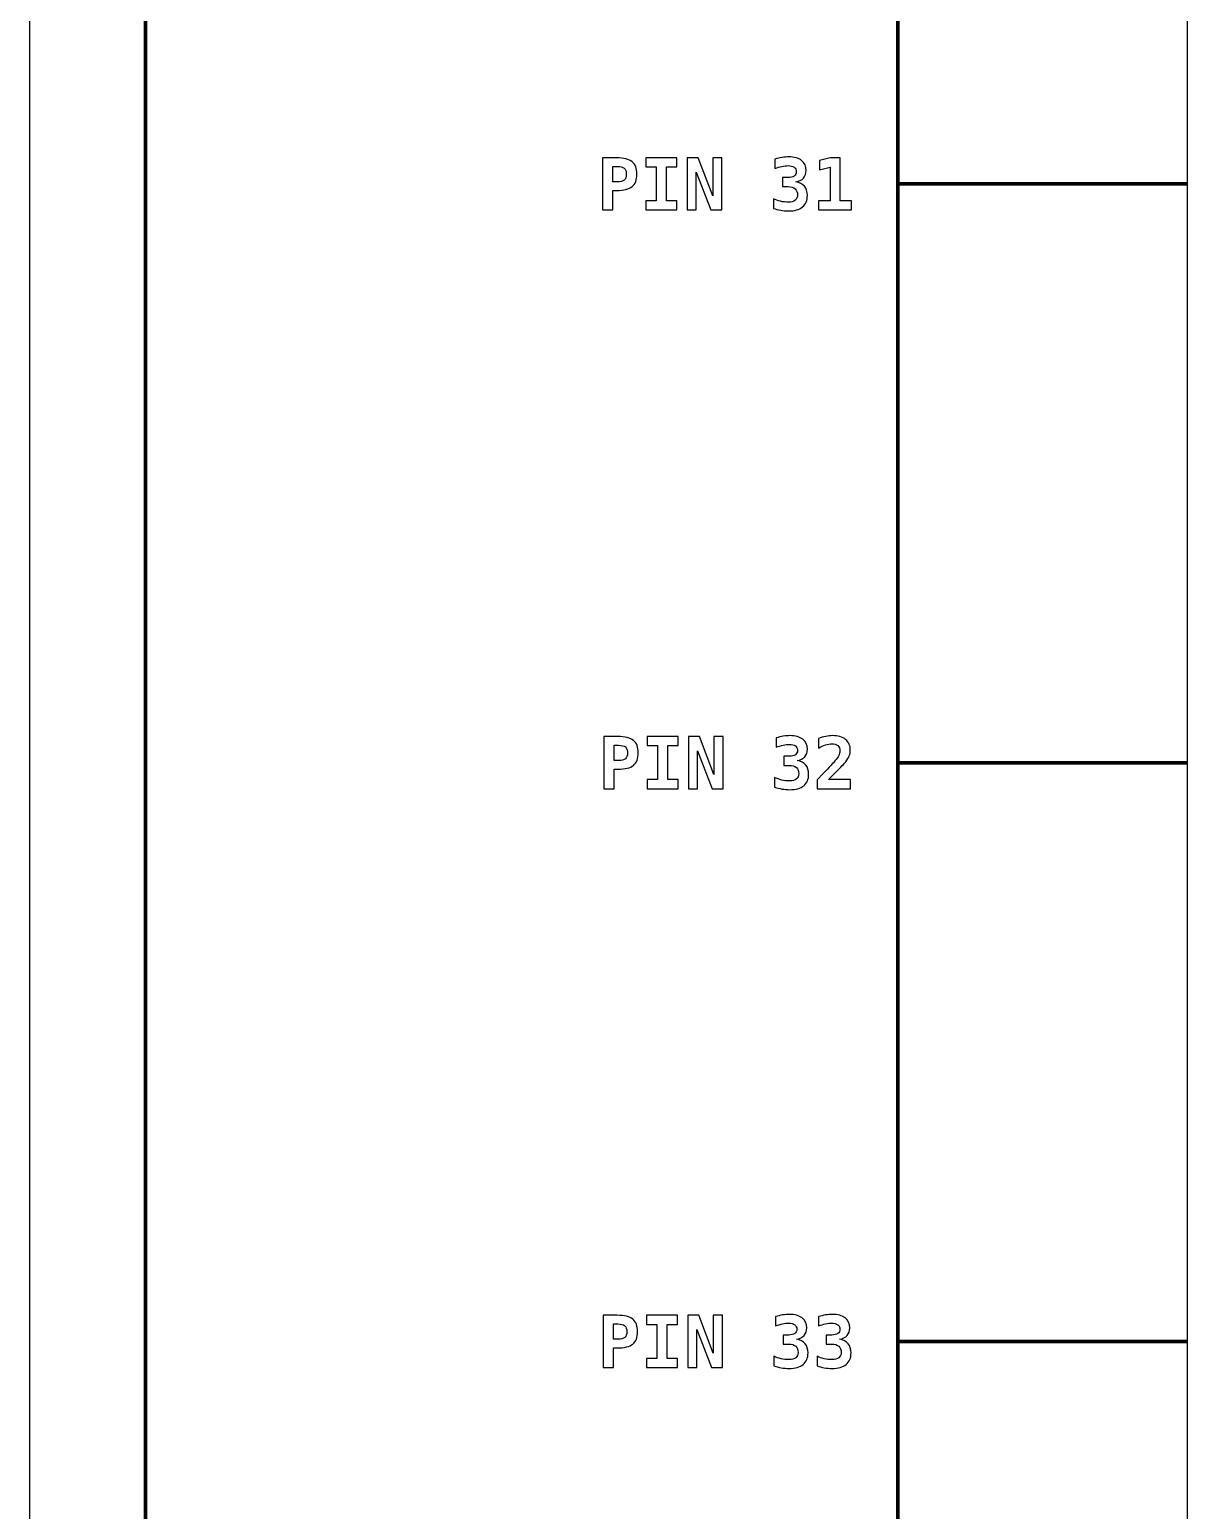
# Model space of a CAD drawing. Header units: centimetres. Extents: x -11.5 to -9.5, y -34.9 to 7.2.
# Drawn here: x -11.5 to -9.5, y -27.142 to -24.583 of the extents above; entities that cross this region are included whole.
import ezdxf

# ---------------------------------------------------------------- set-up
doc = ezdxf.new("R2010")
doc.units = ezdxf.units.CM
doc.header["$MEASUREMENT"] = 0
doc.layers.add('Layer 1', color=7, linetype='Continuous')

msp = doc.modelspace()

# ---------------------------------------------------------------- linework, layer by layer
at = {"layer": 'Layer 1', "color": 7}
msp.add_lwpolyline([(-11.5, -34.85), (-9.5, -34.85), (-9.5, 7.15), (-11.5, 7.15), (-11.5, -34.85)], close=True, dxfattribs=at)
at = {"layer": 'Layer 1', "color": 7, "lineweight": 100}
msp.add_lwpolyline([(-11.3, -34.35), (-10, -34.35), (-10, 5.65), (-11.3, 5.65), (-11.3, -34.35)], close=True, dxfattribs=at)
at = {"layer": 'Layer 1', "color": 250}
for points, knots in [([(-10.51028, -24.80492), (-10.51028, -24.80492), (-10.48585, -24.80492), (-10.48585, -24.80492), (-10.48585, -24.80492), (-10.47344, -24.80492), (-10.46451, -24.80712), (-10.45906, -24.81155), (-10.45906, -24.81155), (-10.4536, -24.81597), (-10.45089, -24.82315), (-10.45089, -24.83307), (-10.45089, -24.83307), (-10.45089, -24.84299), (-10.4536, -24.85017), (-10.45906, -24.8546), (-10.45906, -24.8546), (-10.46451, -24.85902), (-10.47344, -24.86122), (-10.48585, -24.86122), (-10.48585, -24.86122), (-10.48585, -24.86122), (-10.4925, -24.86122), (-10.4925, -24.86122), (-10.4925, -24.86122), (-10.4925, -24.86122), (-10.4925, -24.89493), (-10.4925, -24.89493), (-10.4925, -24.89493), (-10.4925, -24.89493), (-10.51028, -24.89493), (-10.51028, -24.89493), (-10.51028, -24.89493), (-10.51028, -24.89493), (-10.51028, -24.80492), (-10.51028, -24.80492)], [0, 0, 0, 0, 0.1111111, 0.1111111, 0.1111111, 0.1111111, 0.2222222, 0.2222222, 0.2222222, 0.2222222, 0.3333333, 0.3333333, 0.3333333, 0.3333333, 0.4444444, 0.4444444, 0.4444444, 0.4444444, 0.5555556, 0.5555556, 0.5555556, 0.5555556, 0.6666667, 0.6666667, 0.6666667, 0.6666667, 0.7777778, 0.7777778, 0.7777778, 0.7777778, 0.8888889, 0.8888889, 0.8888889, 0.8888889, 1, 1, 1, 1]), ([(-10.43535, -24.8206), (-10.43535, -24.8206), (-10.43535, -24.80492), (-10.43535, -24.80492), (-10.43535, -24.80492), (-10.43535, -24.80492), (-10.38176, -24.80492), (-10.38176, -24.80492), (-10.38176, -24.80492), (-10.38176, -24.80492), (-10.38176, -24.8206), (-10.38176, -24.8206), (-10.38176, -24.8206), (-10.38176, -24.8206), (-10.39967, -24.8206), (-10.39967, -24.8206), (-10.39967, -24.8206), (-10.39967, -24.8206), (-10.39967, -24.87925), (-10.39967, -24.87925), (-10.39967, -24.87925), (-10.39967, -24.87925), (-10.38176, -24.87925), (-10.38176, -24.87925), (-10.38176, -24.87925), (-10.38176, -24.87925), (-10.38176, -24.89493), (-10.38176, -24.89493), (-10.38176, -24.89493), (-10.38176, -24.89493), (-10.43535, -24.89493), (-10.43535, -24.89493), (-10.43535, -24.89493), (-10.43535, -24.89493), (-10.43535, -24.87925), (-10.43535, -24.87925), (-10.43535, -24.87925), (-10.43535, -24.87925), (-10.41745, -24.87925), (-10.41745, -24.87925), (-10.41745, -24.87925), (-10.41745, -24.87925), (-10.41745, -24.8206), (-10.41745, -24.8206), (-10.41745, -24.8206), (-10.41745, -24.8206), (-10.43535, -24.8206), (-10.43535, -24.8206)], [0, 0, 0, 0, 0.0833333, 0.0833333, 0.0833333, 0.0833333, 0.1666667, 0.1666667, 0.1666667, 0.1666667, 0.25, 0.25, 0.25, 0.25, 0.3333333, 0.3333333, 0.3333333, 0.3333333, 0.4166667, 0.4166667, 0.4166667, 0.4166667, 0.5, 0.5, 0.5, 0.5, 0.5833333, 0.5833333, 0.5833333, 0.5833333, 0.6666667, 0.6666667, 0.6666667, 0.6666667, 0.75, 0.75, 0.75, 0.75, 0.8333333, 0.8333333, 0.8333333, 0.8333333, 0.9166667, 0.9166667, 0.9166667, 0.9166667, 1, 1, 1, 1]), ([(-10.36421, -24.80492), (-10.36421, -24.80492), (-10.34509, -24.80492), (-10.34509, -24.80492), (-10.34509, -24.80492), (-10.34509, -24.80492), (-10.32003, -24.87034), (-10.32003, -24.87034), (-10.32003, -24.87034), (-10.32003, -24.87034), (-10.32003, -24.80492), (-10.32003, -24.80492), (-10.32003, -24.80492), (-10.32003, -24.80492), (-10.30435, -24.80492), (-10.30435, -24.80492), (-10.30435, -24.80492), (-10.30435, -24.80492), (-10.30435, -24.89493), (-10.30435, -24.89493), (-10.30435, -24.89493), (-10.30435, -24.89493), (-10.32334, -24.89493), (-10.32334, -24.89493), (-10.32334, -24.89493), (-10.32334, -24.89493), (-10.34853, -24.82951), (-10.34853, -24.82951), (-10.34853, -24.82951), (-10.34853, -24.82951), (-10.34853, -24.89493), (-10.34853, -24.89493), (-10.34853, -24.89493), (-10.34853, -24.89493), (-10.36421, -24.89493), (-10.36421, -24.89493), (-10.36421, -24.89493), (-10.36421, -24.89493), (-10.36421, -24.80492), (-10.36421, -24.80492)], [0, 0, 0, 0, 0.1, 0.1, 0.1, 0.1, 0.2, 0.2, 0.2, 0.2, 0.3, 0.3, 0.3, 0.3, 0.4, 0.4, 0.4, 0.4, 0.5, 0.5, 0.5, 0.5, 0.6, 0.6, 0.6, 0.6, 0.7, 0.7, 0.7, 0.7, 0.8, 0.8, 0.8, 0.8, 0.9, 0.9, 0.9, 0.9, 1, 1, 1, 1]), ([(-10.18964, -24.85466), (-10.18964, -24.85466), (-10.19917, -24.85466), (-10.19917, -24.85466), (-10.19917, -24.85466), (-10.19917, -24.85466), (-10.19917, -24.83898), (-10.19917, -24.83898), (-10.19917, -24.83898), (-10.19917, -24.83898), (-10.18964, -24.83898), (-10.18964, -24.83898), (-10.18964, -24.83898), (-10.18524, -24.83898), (-10.1818, -24.83811), (-10.17937, -24.83636), (-10.17937, -24.83636), (-10.17694, -24.83461), (-10.17573, -24.83215), (-10.17573, -24.82898), (-10.17573, -24.82898), (-10.17573, -24.82564), (-10.17694, -24.82303), (-10.17937, -24.82116), (-10.17937, -24.82116), (-10.1818, -24.81928), (-10.18524, -24.81836), (-10.18964, -24.81836), (-10.18964, -24.81836), (-10.19301, -24.81836), (-10.19664, -24.81879), (-10.20048, -24.81963), (-10.20048, -24.81963), (-10.20435, -24.82048), (-10.20835, -24.82171), (-10.21248, -24.82332), (-10.21248, -24.82332), (-10.21248, -24.82332), (-10.21248, -24.80716), (-10.21248, -24.80716), (-10.21248, -24.80716), (-10.20835, -24.80591), (-10.20427, -24.80496), (-10.20026, -24.80428), (-10.20026, -24.80428), (-10.19623, -24.80362), (-10.19238, -24.80329), (-10.18867, -24.80329), (-10.18867, -24.80329), (-10.17919, -24.80329), (-10.1718, -24.80537), (-10.16651, -24.80951), (-10.16651, -24.80951), (-10.1612, -24.81365), (-10.15855, -24.81935), (-10.15855, -24.82663), (-10.15855, -24.82663), (-10.15855, -24.83196), (-10.16007, -24.83634), (-10.16314, -24.83974), (-10.16314, -24.83974), (-10.16618, -24.84313), (-10.17054, -24.84536), (-10.1762, -24.84639), (-10.1762, -24.84639), (-10.16978, -24.84752), (-10.16486, -24.85009), (-10.16149, -24.85408), (-10.16149, -24.85408), (-10.15811, -24.85807), (-10.15643, -24.86334), (-10.15643, -24.86985), (-10.15643, -24.86985), (-10.15643, -24.87857), (-10.15923, -24.88522), (-10.1648, -24.88981), (-10.1648, -24.88981), (-10.1704, -24.89439), (-10.17851, -24.89668), (-10.18917, -24.89668), (-10.18917, -24.89668), (-10.19369, -24.89668), (-10.19816, -24.89629), (-10.20256, -24.89553), (-10.20256, -24.89553), (-10.20697, -24.89477), (-10.21119, -24.89365), (-10.2152, -24.89221), (-10.2152, -24.89221), (-10.2152, -24.89221), (-10.2152, -24.87569), (-10.2152, -24.87569), (-10.2152, -24.87569), (-10.21141, -24.87758), (-10.20734, -24.87902), (-10.20295, -24.88001), (-10.20295, -24.88001), (-10.19859, -24.881), (-10.19398, -24.88149), (-10.18917, -24.88149), (-10.18917, -24.88149), (-10.18433, -24.88149), (-10.18052, -24.88038), (-10.1777, -24.87814), (-10.1777, -24.87814), (-10.17489, -24.87592), (-10.17349, -24.87291), (-10.17349, -24.86912), (-10.17349, -24.86912), (-10.17349, -24.86452), (-10.17489, -24.86093), (-10.1777, -24.85842), (-10.1777, -24.85842), (-10.18052, -24.85591), (-10.1845, -24.85466), (-10.18964, -24.85466)], [0, 0, 0, 0, 0.0344828, 0.0344828, 0.0344828, 0.0344828, 0.0689655, 0.0689655, 0.0689655, 0.0689655, 0.1034483, 0.1034483, 0.1034483, 0.1034483, 0.137931, 0.137931, 0.137931, 0.137931, 0.1724138, 0.1724138, 0.1724138, 0.1724138, 0.2068966, 0.2068966, 0.2068966, 0.2068966, 0.2413793, 0.2413793, 0.2413793, 0.2413793, 0.2758621, 0.2758621, 0.2758621, 0.2758621, 0.3103448, 0.3103448, 0.3103448, 0.3103448, 0.3448276, 0.3448276, 0.3448276, 0.3448276, 0.3793103, 0.3793103, 0.3793103, 0.3793103, 0.4137931, 0.4137931, 0.4137931, 0.4137931, 0.4482759, 0.4482759, 0.4482759, 0.4482759, 0.4827586, 0.4827586, 0.4827586, 0.4827586, 0.5172414, 0.5172414, 0.5172414, 0.5172414, 0.5517241, 0.5517241, 0.5517241, 0.5517241, 0.5862069, 0.5862069, 0.5862069, 0.5862069, 0.6206897, 0.6206897, 0.6206897, 0.6206897, 0.6551724, 0.6551724, 0.6551724, 0.6551724, 0.6896552, 0.6896552, 0.6896552, 0.6896552, 0.7241379, 0.7241379, 0.7241379, 0.7241379, 0.7586207, 0.7586207, 0.7586207, 0.7586207, 0.7931034, 0.7931034, 0.7931034, 0.7931034, 0.8275862, 0.8275862, 0.8275862, 0.8275862, 0.862069, 0.862069, 0.862069, 0.862069, 0.8965517, 0.8965517, 0.8965517, 0.8965517, 0.9310345, 0.9310345, 0.9310345, 0.9310345, 0.9655172, 0.9655172, 0.9655172, 0.9655172, 1, 1, 1, 1]), ([(-10.13706, -24.87925), (-10.13706, -24.87925), (-10.11716, -24.87925), (-10.11716, -24.87925), (-10.11716, -24.87925), (-10.11716, -24.87925), (-10.11716, -24.82083), (-10.11716, -24.82083), (-10.11716, -24.82083), (-10.11716, -24.82083), (-10.13566, -24.82542), (-10.13566, -24.82542), (-10.13566, -24.82542), (-10.13566, -24.82542), (-10.13566, -24.80939), (-10.13566, -24.80939), (-10.13566, -24.80939), (-10.13566, -24.80939), (-10.11704, -24.80492), (-10.11704, -24.80492), (-10.11704, -24.80492), (-10.11704, -24.80492), (-10.09986, -24.80492), (-10.09986, -24.80492), (-10.09986, -24.80492), (-10.09986, -24.80492), (-10.09986, -24.87925), (-10.09986, -24.87925), (-10.09986, -24.87925), (-10.09986, -24.87925), (-10.07996, -24.87925), (-10.07996, -24.87925), (-10.07996, -24.87925), (-10.07996, -24.87925), (-10.07996, -24.89493), (-10.07996, -24.89493), (-10.07996, -24.89493), (-10.07996, -24.89493), (-10.13706, -24.89493), (-10.13706, -24.89493), (-10.13706, -24.89493), (-10.13706, -24.89493), (-10.13706, -24.87925), (-10.13706, -24.87925)], [0, 0, 0, 0, 0.0909091, 0.0909091, 0.0909091, 0.0909091, 0.1818182, 0.1818182, 0.1818182, 0.1818182, 0.2727273, 0.2727273, 0.2727273, 0.2727273, 0.3636364, 0.3636364, 0.3636364, 0.3636364, 0.4545455, 0.4545455, 0.4545455, 0.4545455, 0.5454545, 0.5454545, 0.5454545, 0.5454545, 0.6363636, 0.6363636, 0.6363636, 0.6363636, 0.7272727, 0.7272727, 0.7272727, 0.7272727, 0.8181818, 0.8181818, 0.8181818, 0.8181818, 0.9090909, 0.9090909, 0.9090909, 0.9090909, 1, 1, 1, 1]), ([(-10.4925, -24.81988), (-10.4925, -24.81988), (-10.4925, -24.84626), (-10.4925, -24.84626), (-10.4925, -24.84626), (-10.4925, -24.84626), (-10.48519, -24.84626), (-10.48519, -24.84626), (-10.48519, -24.84626), (-10.47937, -24.84626), (-10.47527, -24.84527), (-10.47293, -24.84332), (-10.47293, -24.84332), (-10.47056, -24.84134), (-10.46939, -24.83793), (-10.46939, -24.83307), (-10.46939, -24.83307), (-10.46939, -24.82822), (-10.47056, -24.8248), (-10.47293, -24.82282), (-10.47293, -24.82282), (-10.47527, -24.82087), (-10.47937, -24.81988), (-10.48519, -24.81988), (-10.48519, -24.81988), (-10.48519, -24.81988), (-10.4925, -24.81988), (-10.4925, -24.81988)], [0, 0, 0, 0, 0.1428571, 0.1428571, 0.1428571, 0.1428571, 0.2857143, 0.2857143, 0.2857143, 0.2857143, 0.4285714, 0.4285714, 0.4285714, 0.4285714, 0.5714286, 0.5714286, 0.5714286, 0.5714286, 0.7142857, 0.7142857, 0.7142857, 0.7142857, 0.8571429, 0.8571429, 0.8571429, 0.8571429, 1, 1, 1, 1]), ([(-10.5081, -25.80492), (-10.5081, -25.80492), (-10.48367, -25.80492), (-10.48367, -25.80492), (-10.48367, -25.80492), (-10.47126, -25.80492), (-10.46233, -25.80712), (-10.45688, -25.81155), (-10.45688, -25.81155), (-10.45142, -25.81597), (-10.44871, -25.82315), (-10.44871, -25.83307), (-10.44871, -25.83307), (-10.44871, -25.84299), (-10.45142, -25.85017), (-10.45688, -25.8546), (-10.45688, -25.8546), (-10.46233, -25.85902), (-10.47126, -25.86122), (-10.48367, -25.86122), (-10.48367, -25.86122), (-10.48367, -25.86122), (-10.49032, -25.86122), (-10.49032, -25.86122), (-10.49032, -25.86122), (-10.49032, -25.86122), (-10.49032, -25.89493), (-10.49032, -25.89493), (-10.49032, -25.89493), (-10.49032, -25.89493), (-10.5081, -25.89493), (-10.5081, -25.89493), (-10.5081, -25.89493), (-10.5081, -25.89493), (-10.5081, -25.80492), (-10.5081, -25.80492)], [0, 0, 0, 0, 0.1111111, 0.1111111, 0.1111111, 0.1111111, 0.2222222, 0.2222222, 0.2222222, 0.2222222, 0.3333333, 0.3333333, 0.3333333, 0.3333333, 0.4444444, 0.4444444, 0.4444444, 0.4444444, 0.5555556, 0.5555556, 0.5555556, 0.5555556, 0.6666667, 0.6666667, 0.6666667, 0.6666667, 0.7777778, 0.7777778, 0.7777778, 0.7777778, 0.8888889, 0.8888889, 0.8888889, 0.8888889, 1, 1, 1, 1]), ([(-10.43317, -25.8206), (-10.43317, -25.8206), (-10.43317, -25.80492), (-10.43317, -25.80492), (-10.43317, -25.80492), (-10.43317, -25.80492), (-10.37958, -25.80492), (-10.37958, -25.80492), (-10.37958, -25.80492), (-10.37958, -25.80492), (-10.37958, -25.8206), (-10.37958, -25.8206), (-10.37958, -25.8206), (-10.37958, -25.8206), (-10.39749, -25.8206), (-10.39749, -25.8206), (-10.39749, -25.8206), (-10.39749, -25.8206), (-10.39749, -25.87925), (-10.39749, -25.87925), (-10.39749, -25.87925), (-10.39749, -25.87925), (-10.37958, -25.87925), (-10.37958, -25.87925), (-10.37958, -25.87925), (-10.37958, -25.87925), (-10.37958, -25.89493), (-10.37958, -25.89493), (-10.37958, -25.89493), (-10.37958, -25.89493), (-10.43317, -25.89493), (-10.43317, -25.89493), (-10.43317, -25.89493), (-10.43317, -25.89493), (-10.43317, -25.87925), (-10.43317, -25.87925), (-10.43317, -25.87925), (-10.43317, -25.87925), (-10.41527, -25.87925), (-10.41527, -25.87925), (-10.41527, -25.87925), (-10.41527, -25.87925), (-10.41527, -25.8206), (-10.41527, -25.8206), (-10.41527, -25.8206), (-10.41527, -25.8206), (-10.43317, -25.8206), (-10.43317, -25.8206)], [0, 0, 0, 0, 0.0833333, 0.0833333, 0.0833333, 0.0833333, 0.1666667, 0.1666667, 0.1666667, 0.1666667, 0.25, 0.25, 0.25, 0.25, 0.3333333, 0.3333333, 0.3333333, 0.3333333, 0.4166667, 0.4166667, 0.4166667, 0.4166667, 0.5, 0.5, 0.5, 0.5, 0.5833333, 0.5833333, 0.5833333, 0.5833333, 0.6666667, 0.6666667, 0.6666667, 0.6666667, 0.75, 0.75, 0.75, 0.75, 0.8333333, 0.8333333, 0.8333333, 0.8333333, 0.9166667, 0.9166667, 0.9166667, 0.9166667, 1, 1, 1, 1]), ([(-10.36203, -25.80492), (-10.36203, -25.80492), (-10.34291, -25.80492), (-10.34291, -25.80492), (-10.34291, -25.80492), (-10.34291, -25.80492), (-10.31785, -25.87034), (-10.31785, -25.87034), (-10.31785, -25.87034), (-10.31785, -25.87034), (-10.31785, -25.80492), (-10.31785, -25.80492), (-10.31785, -25.80492), (-10.31785, -25.80492), (-10.30217, -25.80492), (-10.30217, -25.80492), (-10.30217, -25.80492), (-10.30217, -25.80492), (-10.30217, -25.89493), (-10.30217, -25.89493), (-10.30217, -25.89493), (-10.30217, -25.89493), (-10.32116, -25.89493), (-10.32116, -25.89493), (-10.32116, -25.89493), (-10.32116, -25.89493), (-10.34635, -25.82951), (-10.34635, -25.82951), (-10.34635, -25.82951), (-10.34635, -25.82951), (-10.34635, -25.89493), (-10.34635, -25.89493), (-10.34635, -25.89493), (-10.34635, -25.89493), (-10.36203, -25.89493), (-10.36203, -25.89493), (-10.36203, -25.89493), (-10.36203, -25.89493), (-10.36203, -25.80492), (-10.36203, -25.80492)], [0, 0, 0, 0, 0.1, 0.1, 0.1, 0.1, 0.2, 0.2, 0.2, 0.2, 0.3, 0.3, 0.3, 0.3, 0.4, 0.4, 0.4, 0.4, 0.5, 0.5, 0.5, 0.5, 0.6, 0.6, 0.6, 0.6, 0.7, 0.7, 0.7, 0.7, 0.8, 0.8, 0.8, 0.8, 0.9, 0.9, 0.9, 0.9, 1, 1, 1, 1]), ([(-10.18746, -25.85466), (-10.18746, -25.85466), (-10.19699, -25.85466), (-10.19699, -25.85466), (-10.19699, -25.85466), (-10.19699, -25.85466), (-10.19699, -25.83898), (-10.19699, -25.83898), (-10.19699, -25.83898), (-10.19699, -25.83898), (-10.18746, -25.83898), (-10.18746, -25.83898), (-10.18746, -25.83898), (-10.18306, -25.83898), (-10.17962, -25.83811), (-10.17719, -25.83636), (-10.17719, -25.83636), (-10.17476, -25.83461), (-10.17355, -25.83215), (-10.17355, -25.82898), (-10.17355, -25.82898), (-10.17355, -25.82564), (-10.17476, -25.82303), (-10.17719, -25.82116), (-10.17719, -25.82116), (-10.17962, -25.81928), (-10.18306, -25.81836), (-10.18746, -25.81836), (-10.18746, -25.81836), (-10.19083, -25.81836), (-10.19446, -25.81879), (-10.1983, -25.81963), (-10.1983, -25.81963), (-10.20217, -25.82048), (-10.20617, -25.82171), (-10.2103, -25.82332), (-10.2103, -25.82332), (-10.2103, -25.82332), (-10.2103, -25.80716), (-10.2103, -25.80716), (-10.2103, -25.80716), (-10.20617, -25.80591), (-10.20209, -25.80496), (-10.19808, -25.80428), (-10.19808, -25.80428), (-10.19405, -25.80362), (-10.1902, -25.80329), (-10.18649, -25.80329), (-10.18649, -25.80329), (-10.17701, -25.80329), (-10.16962, -25.80537), (-10.16433, -25.80951), (-10.16433, -25.80951), (-10.15902, -25.81365), (-10.15637, -25.81935), (-10.15637, -25.82663), (-10.15637, -25.82663), (-10.15637, -25.83196), (-10.15789, -25.83634), (-10.16096, -25.83974), (-10.16096, -25.83974), (-10.164, -25.84313), (-10.16836, -25.84536), (-10.17402, -25.84639), (-10.17402, -25.84639), (-10.1676, -25.84752), (-10.16268, -25.85009), (-10.15931, -25.85408), (-10.15931, -25.85408), (-10.15593, -25.85807), (-10.15425, -25.86334), (-10.15425, -25.86985), (-10.15425, -25.86985), (-10.15425, -25.87857), (-10.15705, -25.88522), (-10.16262, -25.88981), (-10.16262, -25.88981), (-10.16822, -25.89439), (-10.17633, -25.89668), (-10.18699, -25.89668), (-10.18699, -25.89668), (-10.19151, -25.89668), (-10.19598, -25.89629), (-10.20038, -25.89553), (-10.20038, -25.89553), (-10.20479, -25.89477), (-10.20901, -25.89365), (-10.21302, -25.89221), (-10.21302, -25.89221), (-10.21302, -25.89221), (-10.21302, -25.87569), (-10.21302, -25.87569), (-10.21302, -25.87569), (-10.20923, -25.87758), (-10.20516, -25.87902), (-10.20077, -25.88001), (-10.20077, -25.88001), (-10.19641, -25.881), (-10.1918, -25.88149), (-10.18699, -25.88149), (-10.18699, -25.88149), (-10.18215, -25.88149), (-10.17834, -25.88038), (-10.17552, -25.87814), (-10.17552, -25.87814), (-10.17271, -25.87592), (-10.17131, -25.87291), (-10.17131, -25.86912), (-10.17131, -25.86912), (-10.17131, -25.86452), (-10.17271, -25.86093), (-10.17552, -25.85842), (-10.17552, -25.85842), (-10.17834, -25.85591), (-10.18232, -25.85466), (-10.18746, -25.85466)], [0, 0, 0, 0, 0.0344828, 0.0344828, 0.0344828, 0.0344828, 0.0689655, 0.0689655, 0.0689655, 0.0689655, 0.1034483, 0.1034483, 0.1034483, 0.1034483, 0.137931, 0.137931, 0.137931, 0.137931, 0.1724138, 0.1724138, 0.1724138, 0.1724138, 0.2068966, 0.2068966, 0.2068966, 0.2068966, 0.2413793, 0.2413793, 0.2413793, 0.2413793, 0.2758621, 0.2758621, 0.2758621, 0.2758621, 0.3103448, 0.3103448, 0.3103448, 0.3103448, 0.3448276, 0.3448276, 0.3448276, 0.3448276, 0.3793103, 0.3793103, 0.3793103, 0.3793103, 0.4137931, 0.4137931, 0.4137931, 0.4137931, 0.4482759, 0.4482759, 0.4482759, 0.4482759, 0.4827586, 0.4827586, 0.4827586, 0.4827586, 0.5172414, 0.5172414, 0.5172414, 0.5172414, 0.5517241, 0.5517241, 0.5517241, 0.5517241, 0.5862069, 0.5862069, 0.5862069, 0.5862069, 0.6206897, 0.6206897, 0.6206897, 0.6206897, 0.6551724, 0.6551724, 0.6551724, 0.6551724, 0.6896552, 0.6896552, 0.6896552, 0.6896552, 0.7241379, 0.7241379, 0.7241379, 0.7241379, 0.7586207, 0.7586207, 0.7586207, 0.7586207, 0.7931034, 0.7931034, 0.7931034, 0.7931034, 0.8275862, 0.8275862, 0.8275862, 0.8275862, 0.862069, 0.862069, 0.862069, 0.862069, 0.8965517, 0.8965517, 0.8965517, 0.8965517, 0.9310345, 0.9310345, 0.9310345, 0.9310345, 0.9655172, 0.9655172, 0.9655172, 0.9655172, 1, 1, 1, 1]), ([(-10.12006, -25.87925), (-10.12006, -25.87925), (-10.08214, -25.87925), (-10.08214, -25.87925), (-10.08214, -25.87925), (-10.08214, -25.87925), (-10.08214, -25.89493), (-10.08214, -25.89493), (-10.08214, -25.89493), (-10.08214, -25.89493), (-10.13929, -25.89493), (-10.13929, -25.89493), (-10.13929, -25.89493), (-10.13929, -25.89493), (-10.13929, -25.87972), (-10.13929, -25.87972), (-10.13929, -25.87972), (-10.13929, -25.87972), (-10.12963, -25.8695), (-10.12963, -25.8695), (-10.12963, -25.8695), (-10.11819, -25.85731), (-10.11124, -25.84982), (-10.10879, -25.847), (-10.10879, -25.847), (-10.10578, -25.84355), (-10.1036, -25.84048), (-10.10229, -25.8378), (-10.10229, -25.8378), (-10.10095, -25.83513), (-10.10029, -25.8325), (-10.10029, -25.82988), (-10.10029, -25.82988), (-10.10029, -25.82587), (-10.1015, -25.82276), (-10.10393, -25.82058), (-10.10393, -25.82058), (-10.10636, -25.81838), (-10.10982, -25.81729), (-10.11426, -25.81729), (-10.11426, -25.81729), (-10.11745, -25.81729), (-10.12101, -25.81793), (-10.12496, -25.81918), (-10.12496, -25.81918), (-10.12893, -25.82046), (-10.13305, -25.82229), (-10.13735, -25.8247), (-10.13735, -25.8247), (-10.13735, -25.8247), (-10.13735, -25.80811), (-10.13735, -25.80811), (-10.13735, -25.80811), (-10.13305, -25.80655), (-10.12885, -25.80535), (-10.12472, -25.80453), (-10.12472, -25.80453), (-10.1206, -25.80371), (-10.11665, -25.80329), (-10.11288, -25.80329), (-10.11288, -25.80329), (-10.10336, -25.80329), (-10.09586, -25.80552), (-10.09043, -25.80996), (-10.09043, -25.80996), (-10.08498, -25.81439), (-10.08226, -25.82046), (-10.08226, -25.82813), (-10.08226, -25.82813), (-10.08226, -25.83167), (-10.08286, -25.83499), (-10.08403, -25.83807), (-10.08403, -25.83807), (-10.08523, -25.84118), (-10.08726, -25.84462), (-10.09016, -25.84838), (-10.09016, -25.84838), (-10.09228, -25.85112), (-10.09813, -25.85727), (-10.1077, -25.86684), (-10.1077, -25.86684), (-10.11288, -25.87201), (-10.117, -25.87616), (-10.12006, -25.87925)], [0, 0, 0, 0, 0.047619, 0.047619, 0.047619, 0.047619, 0.0952381, 0.0952381, 0.0952381, 0.0952381, 0.1428571, 0.1428571, 0.1428571, 0.1428571, 0.1904762, 0.1904762, 0.1904762, 0.1904762, 0.2380952, 0.2380952, 0.2380952, 0.2380952, 0.2857143, 0.2857143, 0.2857143, 0.2857143, 0.3333333, 0.3333333, 0.3333333, 0.3333333, 0.3809524, 0.3809524, 0.3809524, 0.3809524, 0.4285714, 0.4285714, 0.4285714, 0.4285714, 0.4761905, 0.4761905, 0.4761905, 0.4761905, 0.5238095, 0.5238095, 0.5238095, 0.5238095, 0.5714286, 0.5714286, 0.5714286, 0.5714286, 0.6190476, 0.6190476, 0.6190476, 0.6190476, 0.6666667, 0.6666667, 0.6666667, 0.6666667, 0.7142857, 0.7142857, 0.7142857, 0.7142857, 0.7619048, 0.7619048, 0.7619048, 0.7619048, 0.8095238, 0.8095238, 0.8095238, 0.8095238, 0.8571429, 0.8571429, 0.8571429, 0.8571429, 0.9047619, 0.9047619, 0.9047619, 0.9047619, 0.952381, 0.952381, 0.952381, 0.952381, 1, 1, 1, 1]), ([(-10.49032, -25.81988), (-10.49032, -25.81988), (-10.49032, -25.84626), (-10.49032, -25.84626), (-10.49032, -25.84626), (-10.49032, -25.84626), (-10.48301, -25.84626), (-10.48301, -25.84626), (-10.48301, -25.84626), (-10.47719, -25.84626), (-10.47309, -25.84527), (-10.47075, -25.84332), (-10.47075, -25.84332), (-10.46838, -25.84134), (-10.46721, -25.83793), (-10.46721, -25.83307), (-10.46721, -25.83307), (-10.46721, -25.82822), (-10.46838, -25.8248), (-10.47075, -25.82282), (-10.47075, -25.82282), (-10.47309, -25.82087), (-10.47719, -25.81988), (-10.48301, -25.81988), (-10.48301, -25.81988), (-10.48301, -25.81988), (-10.49032, -25.81988), (-10.49032, -25.81988)], [0, 0, 0, 0, 0.1428571, 0.1428571, 0.1428571, 0.1428571, 0.2857143, 0.2857143, 0.2857143, 0.2857143, 0.4285714, 0.4285714, 0.4285714, 0.4285714, 0.5714286, 0.5714286, 0.5714286, 0.5714286, 0.7142857, 0.7142857, 0.7142857, 0.7142857, 0.8571429, 0.8571429, 0.8571429, 0.8571429, 1, 1, 1, 1]), ([(-10.50921, -26.80492), (-10.50921, -26.80492), (-10.48478, -26.80492), (-10.48478, -26.80492), (-10.48478, -26.80492), (-10.47237, -26.80492), (-10.46344, -26.80712), (-10.45799, -26.81155), (-10.45799, -26.81155), (-10.45253, -26.81597), (-10.44982, -26.82315), (-10.44982, -26.83307), (-10.44982, -26.83307), (-10.44982, -26.84299), (-10.45253, -26.85017), (-10.45799, -26.8546), (-10.45799, -26.8546), (-10.46344, -26.85902), (-10.47237, -26.86122), (-10.48478, -26.86122), (-10.48478, -26.86122), (-10.48478, -26.86122), (-10.49143, -26.86122), (-10.49143, -26.86122), (-10.49143, -26.86122), (-10.49143, -26.86122), (-10.49143, -26.89493), (-10.49143, -26.89493), (-10.49143, -26.89493), (-10.49143, -26.89493), (-10.50921, -26.89493), (-10.50921, -26.89493), (-10.50921, -26.89493), (-10.50921, -26.89493), (-10.50921, -26.80492), (-10.50921, -26.80492)], [0, 0, 0, 0, 0.1111111, 0.1111111, 0.1111111, 0.1111111, 0.2222222, 0.2222222, 0.2222222, 0.2222222, 0.3333333, 0.3333333, 0.3333333, 0.3333333, 0.4444444, 0.4444444, 0.4444444, 0.4444444, 0.5555556, 0.5555556, 0.5555556, 0.5555556, 0.6666667, 0.6666667, 0.6666667, 0.6666667, 0.7777778, 0.7777778, 0.7777778, 0.7777778, 0.8888889, 0.8888889, 0.8888889, 0.8888889, 1, 1, 1, 1]), ([(-10.43428, -26.8206), (-10.43428, -26.8206), (-10.43428, -26.80492), (-10.43428, -26.80492), (-10.43428, -26.80492), (-10.43428, -26.80492), (-10.38069, -26.80492), (-10.38069, -26.80492), (-10.38069, -26.80492), (-10.38069, -26.80492), (-10.38069, -26.8206), (-10.38069, -26.8206), (-10.38069, -26.8206), (-10.38069, -26.8206), (-10.3986, -26.8206), (-10.3986, -26.8206), (-10.3986, -26.8206), (-10.3986, -26.8206), (-10.3986, -26.87925), (-10.3986, -26.87925), (-10.3986, -26.87925), (-10.3986, -26.87925), (-10.38069, -26.87925), (-10.38069, -26.87925), (-10.38069, -26.87925), (-10.38069, -26.87925), (-10.38069, -26.89493), (-10.38069, -26.89493), (-10.38069, -26.89493), (-10.38069, -26.89493), (-10.43428, -26.89493), (-10.43428, -26.89493), (-10.43428, -26.89493), (-10.43428, -26.89493), (-10.43428, -26.87925), (-10.43428, -26.87925), (-10.43428, -26.87925), (-10.43428, -26.87925), (-10.41638, -26.87925), (-10.41638, -26.87925), (-10.41638, -26.87925), (-10.41638, -26.87925), (-10.41638, -26.8206), (-10.41638, -26.8206), (-10.41638, -26.8206), (-10.41638, -26.8206), (-10.43428, -26.8206), (-10.43428, -26.8206)], [0, 0, 0, 0, 0.0833333, 0.0833333, 0.0833333, 0.0833333, 0.1666667, 0.1666667, 0.1666667, 0.1666667, 0.25, 0.25, 0.25, 0.25, 0.3333333, 0.3333333, 0.3333333, 0.3333333, 0.4166667, 0.4166667, 0.4166667, 0.4166667, 0.5, 0.5, 0.5, 0.5, 0.5833333, 0.5833333, 0.5833333, 0.5833333, 0.6666667, 0.6666667, 0.6666667, 0.6666667, 0.75, 0.75, 0.75, 0.75, 0.8333333, 0.8333333, 0.8333333, 0.8333333, 0.9166667, 0.9166667, 0.9166667, 0.9166667, 1, 1, 1, 1]), ([(-10.36314, -26.80492), (-10.36314, -26.80492), (-10.34402, -26.80492), (-10.34402, -26.80492), (-10.34402, -26.80492), (-10.34402, -26.80492), (-10.31896, -26.87034), (-10.31896, -26.87034), (-10.31896, -26.87034), (-10.31896, -26.87034), (-10.31896, -26.80492), (-10.31896, -26.80492), (-10.31896, -26.80492), (-10.31896, -26.80492), (-10.30328, -26.80492), (-10.30328, -26.80492), (-10.30328, -26.80492), (-10.30328, -26.80492), (-10.30328, -26.89493), (-10.30328, -26.89493), (-10.30328, -26.89493), (-10.30328, -26.89493), (-10.32227, -26.89493), (-10.32227, -26.89493), (-10.32227, -26.89493), (-10.32227, -26.89493), (-10.34746, -26.82951), (-10.34746, -26.82951), (-10.34746, -26.82951), (-10.34746, -26.82951), (-10.34746, -26.89493), (-10.34746, -26.89493), (-10.34746, -26.89493), (-10.34746, -26.89493), (-10.36314, -26.89493), (-10.36314, -26.89493), (-10.36314, -26.89493), (-10.36314, -26.89493), (-10.36314, -26.80492), (-10.36314, -26.80492)], [0, 0, 0, 0, 0.1, 0.1, 0.1, 0.1, 0.2, 0.2, 0.2, 0.2, 0.3, 0.3, 0.3, 0.3, 0.4, 0.4, 0.4, 0.4, 0.5, 0.5, 0.5, 0.5, 0.6, 0.6, 0.6, 0.6, 0.7, 0.7, 0.7, 0.7, 0.8, 0.8, 0.8, 0.8, 0.9, 0.9, 0.9, 0.9, 1, 1, 1, 1]), ([(-10.18857, -26.85466), (-10.18857, -26.85466), (-10.1981, -26.85466), (-10.1981, -26.85466), (-10.1981, -26.85466), (-10.1981, -26.85466), (-10.1981, -26.83898), (-10.1981, -26.83898), (-10.1981, -26.83898), (-10.1981, -26.83898), (-10.18857, -26.83898), (-10.18857, -26.83898), (-10.18857, -26.83898), (-10.18417, -26.83898), (-10.18073, -26.83811), (-10.1783, -26.83636), (-10.1783, -26.83636), (-10.17587, -26.83461), (-10.17466, -26.83215), (-10.17466, -26.82898), (-10.17466, -26.82898), (-10.17466, -26.82564), (-10.17587, -26.82303), (-10.1783, -26.82116), (-10.1783, -26.82116), (-10.18073, -26.81928), (-10.18417, -26.81836), (-10.18857, -26.81836), (-10.18857, -26.81836), (-10.19194, -26.81836), (-10.19557, -26.81879), (-10.19941, -26.81963), (-10.19941, -26.81963), (-10.20328, -26.82048), (-10.20728, -26.82171), (-10.21141, -26.82332), (-10.21141, -26.82332), (-10.21141, -26.82332), (-10.21141, -26.80716), (-10.21141, -26.80716), (-10.21141, -26.80716), (-10.20728, -26.80591), (-10.2032, -26.80496), (-10.19919, -26.80428), (-10.19919, -26.80428), (-10.19516, -26.80362), (-10.19131, -26.80329), (-10.1876, -26.80329), (-10.1876, -26.80329), (-10.17812, -26.80329), (-10.17073, -26.80537), (-10.16544, -26.80951), (-10.16544, -26.80951), (-10.16013, -26.81365), (-10.15748, -26.81935), (-10.15748, -26.82663), (-10.15748, -26.82663), (-10.15748, -26.83196), (-10.159, -26.83634), (-10.16207, -26.83974), (-10.16207, -26.83974), (-10.16511, -26.84313), (-10.16947, -26.84536), (-10.17513, -26.84639), (-10.17513, -26.84639), (-10.16871, -26.84752), (-10.16379, -26.85009), (-10.16042, -26.85408), (-10.16042, -26.85408), (-10.15704, -26.85807), (-10.15536, -26.86334), (-10.15536, -26.86985), (-10.15536, -26.86985), (-10.15536, -26.87857), (-10.15816, -26.88522), (-10.16373, -26.88981), (-10.16373, -26.88981), (-10.16933, -26.89439), (-10.17744, -26.89668), (-10.1881, -26.89668), (-10.1881, -26.89668), (-10.19262, -26.89668), (-10.19709, -26.89629), (-10.20149, -26.89553), (-10.20149, -26.89553), (-10.2059, -26.89477), (-10.21012, -26.89365), (-10.21413, -26.89221), (-10.21413, -26.89221), (-10.21413, -26.89221), (-10.21413, -26.87569), (-10.21413, -26.87569), (-10.21413, -26.87569), (-10.21034, -26.87758), (-10.20627, -26.87902), (-10.20188, -26.88001), (-10.20188, -26.88001), (-10.19752, -26.881), (-10.19291, -26.88149), (-10.1881, -26.88149), (-10.1881, -26.88149), (-10.18326, -26.88149), (-10.17945, -26.88038), (-10.17663, -26.87814), (-10.17663, -26.87814), (-10.17382, -26.87592), (-10.17242, -26.87291), (-10.17242, -26.86912), (-10.17242, -26.86912), (-10.17242, -26.86452), (-10.17382, -26.86093), (-10.17663, -26.85842), (-10.17663, -26.85842), (-10.17945, -26.85591), (-10.18343, -26.85466), (-10.18857, -26.85466)], [0, 0, 0, 0, 0.0344828, 0.0344828, 0.0344828, 0.0344828, 0.0689655, 0.0689655, 0.0689655, 0.0689655, 0.1034483, 0.1034483, 0.1034483, 0.1034483, 0.137931, 0.137931, 0.137931, 0.137931, 0.1724138, 0.1724138, 0.1724138, 0.1724138, 0.2068966, 0.2068966, 0.2068966, 0.2068966, 0.2413793, 0.2413793, 0.2413793, 0.2413793, 0.2758621, 0.2758621, 0.2758621, 0.2758621, 0.3103448, 0.3103448, 0.3103448, 0.3103448, 0.3448276, 0.3448276, 0.3448276, 0.3448276, 0.3793103, 0.3793103, 0.3793103, 0.3793103, 0.4137931, 0.4137931, 0.4137931, 0.4137931, 0.4482759, 0.4482759, 0.4482759, 0.4482759, 0.4827586, 0.4827586, 0.4827586, 0.4827586, 0.5172414, 0.5172414, 0.5172414, 0.5172414, 0.5517241, 0.5517241, 0.5517241, 0.5517241, 0.5862069, 0.5862069, 0.5862069, 0.5862069, 0.6206897, 0.6206897, 0.6206897, 0.6206897, 0.6551724, 0.6551724, 0.6551724, 0.6551724, 0.6896552, 0.6896552, 0.6896552, 0.6896552, 0.7241379, 0.7241379, 0.7241379, 0.7241379, 0.7586207, 0.7586207, 0.7586207, 0.7586207, 0.7931034, 0.7931034, 0.7931034, 0.7931034, 0.8275862, 0.8275862, 0.8275862, 0.8275862, 0.862069, 0.862069, 0.862069, 0.862069, 0.8965517, 0.8965517, 0.8965517, 0.8965517, 0.9310345, 0.9310345, 0.9310345, 0.9310345, 0.9655172, 0.9655172, 0.9655172, 0.9655172, 1, 1, 1, 1]), ([(-10.11424, -26.85466), (-10.11424, -26.85466), (-10.12377, -26.85466), (-10.12377, -26.85466), (-10.12377, -26.85466), (-10.12377, -26.85466), (-10.12377, -26.83898), (-10.12377, -26.83898), (-10.12377, -26.83898), (-10.12377, -26.83898), (-10.11424, -26.83898), (-10.11424, -26.83898), (-10.11424, -26.83898), (-10.10984, -26.83898), (-10.1064, -26.83811), (-10.10397, -26.83636), (-10.10397, -26.83636), (-10.10154, -26.83461), (-10.10033, -26.83215), (-10.10033, -26.82898), (-10.10033, -26.82898), (-10.10033, -26.82564), (-10.10154, -26.82303), (-10.10397, -26.82116), (-10.10397, -26.82116), (-10.1064, -26.81928), (-10.10984, -26.81836), (-10.11424, -26.81836), (-10.11424, -26.81836), (-10.11761, -26.81836), (-10.12124, -26.81879), (-10.12508, -26.81963), (-10.12508, -26.81963), (-10.12895, -26.82048), (-10.13295, -26.82171), (-10.13708, -26.82332), (-10.13708, -26.82332), (-10.13708, -26.82332), (-10.13708, -26.80716), (-10.13708, -26.80716), (-10.13708, -26.80716), (-10.13295, -26.80591), (-10.12887, -26.80496), (-10.12486, -26.80428), (-10.12486, -26.80428), (-10.12083, -26.80362), (-10.11698, -26.80329), (-10.11327, -26.80329), (-10.11327, -26.80329), (-10.10379, -26.80329), (-10.0964, -26.80537), (-10.09111, -26.80951), (-10.09111, -26.80951), (-10.0858, -26.81365), (-10.08315, -26.81935), (-10.08315, -26.82663), (-10.08315, -26.82663), (-10.08315, -26.83196), (-10.08467, -26.83634), (-10.08774, -26.83974), (-10.08774, -26.83974), (-10.09078, -26.84313), (-10.09514, -26.84536), (-10.1008, -26.84639), (-10.1008, -26.84639), (-10.09438, -26.84752), (-10.08946, -26.85009), (-10.08609, -26.85408), (-10.08609, -26.85408), (-10.08271, -26.85807), (-10.08103, -26.86334), (-10.08103, -26.86985), (-10.08103, -26.86985), (-10.08103, -26.87857), (-10.08383, -26.88522), (-10.0894, -26.88981), (-10.0894, -26.88981), (-10.095, -26.89439), (-10.10311, -26.89668), (-10.11377, -26.89668), (-10.11377, -26.89668), (-10.11829, -26.89668), (-10.12276, -26.89629), (-10.12716, -26.89553), (-10.12716, -26.89553), (-10.13157, -26.89477), (-10.13579, -26.89365), (-10.1398, -26.89221), (-10.1398, -26.89221), (-10.1398, -26.89221), (-10.1398, -26.87569), (-10.1398, -26.87569), (-10.1398, -26.87569), (-10.13601, -26.87758), (-10.13194, -26.87902), (-10.12755, -26.88001), (-10.12755, -26.88001), (-10.12319, -26.881), (-10.11858, -26.88149), (-10.11377, -26.88149), (-10.11377, -26.88149), (-10.10893, -26.88149), (-10.10512, -26.88038), (-10.1023, -26.87814), (-10.1023, -26.87814), (-10.09949, -26.87592), (-10.09809, -26.87291), (-10.09809, -26.86912), (-10.09809, -26.86912), (-10.09809, -26.86452), (-10.09949, -26.86093), (-10.1023, -26.85842), (-10.1023, -26.85842), (-10.10512, -26.85591), (-10.1091, -26.85466), (-10.11424, -26.85466)], [0, 0, 0, 0, 0.0344828, 0.0344828, 0.0344828, 0.0344828, 0.0689655, 0.0689655, 0.0689655, 0.0689655, 0.1034483, 0.1034483, 0.1034483, 0.1034483, 0.137931, 0.137931, 0.137931, 0.137931, 0.1724138, 0.1724138, 0.1724138, 0.1724138, 0.2068966, 0.2068966, 0.2068966, 0.2068966, 0.2413793, 0.2413793, 0.2413793, 0.2413793, 0.2758621, 0.2758621, 0.2758621, 0.2758621, 0.3103448, 0.3103448, 0.3103448, 0.3103448, 0.3448276, 0.3448276, 0.3448276, 0.3448276, 0.3793103, 0.3793103, 0.3793103, 0.3793103, 0.4137931, 0.4137931, 0.4137931, 0.4137931, 0.4482759, 0.4482759, 0.4482759, 0.4482759, 0.4827586, 0.4827586, 0.4827586, 0.4827586, 0.5172414, 0.5172414, 0.5172414, 0.5172414, 0.5517241, 0.5517241, 0.5517241, 0.5517241, 0.5862069, 0.5862069, 0.5862069, 0.5862069, 0.6206897, 0.6206897, 0.6206897, 0.6206897, 0.6551724, 0.6551724, 0.6551724, 0.6551724, 0.6896552, 0.6896552, 0.6896552, 0.6896552, 0.7241379, 0.7241379, 0.7241379, 0.7241379, 0.7586207, 0.7586207, 0.7586207, 0.7586207, 0.7931034, 0.7931034, 0.7931034, 0.7931034, 0.8275862, 0.8275862, 0.8275862, 0.8275862, 0.862069, 0.862069, 0.862069, 0.862069, 0.8965517, 0.8965517, 0.8965517, 0.8965517, 0.9310345, 0.9310345, 0.9310345, 0.9310345, 0.9655172, 0.9655172, 0.9655172, 0.9655172, 1, 1, 1, 1]), ([(-10.49143, -26.81988), (-10.49143, -26.81988), (-10.49143, -26.84626), (-10.49143, -26.84626), (-10.49143, -26.84626), (-10.49143, -26.84626), (-10.48412, -26.84626), (-10.48412, -26.84626), (-10.48412, -26.84626), (-10.4783, -26.84626), (-10.4742, -26.84527), (-10.47186, -26.84332), (-10.47186, -26.84332), (-10.46949, -26.84134), (-10.46832, -26.83793), (-10.46832, -26.83307), (-10.46832, -26.83307), (-10.46832, -26.82822), (-10.46949, -26.8248), (-10.47186, -26.82282), (-10.47186, -26.82282), (-10.4742, -26.82087), (-10.4783, -26.81988), (-10.48412, -26.81988), (-10.48412, -26.81988), (-10.48412, -26.81988), (-10.49143, -26.81988), (-10.49143, -26.81988)], [0, 0, 0, 0, 0.1428571, 0.1428571, 0.1428571, 0.1428571, 0.2857143, 0.2857143, 0.2857143, 0.2857143, 0.4285714, 0.4285714, 0.4285714, 0.4285714, 0.5714286, 0.5714286, 0.5714286, 0.5714286, 0.7142857, 0.7142857, 0.7142857, 0.7142857, 0.8571429, 0.8571429, 0.8571429, 0.8571429, 1, 1, 1, 1])]:
    msp.add_open_spline(points, degree=3, knots=knots, dxfattribs=at)
at = {"layer": 'Layer 1', "color": 250, "lineweight": 100}
for points in [[(-10, -24.85), (-10, -24.85), (-9.5, -24.85), (-9.5, -24.85)], [(-10, -25.85), (-10, -25.85), (-9.5, -25.85), (-9.5, -25.85)], [(-10, -26.85), (-10, -26.85), (-9.5, -26.85), (-9.5, -26.85)]]:
    msp.add_open_spline(points, degree=3, dxfattribs=at)

doc.saveas('drawing.dxf')
